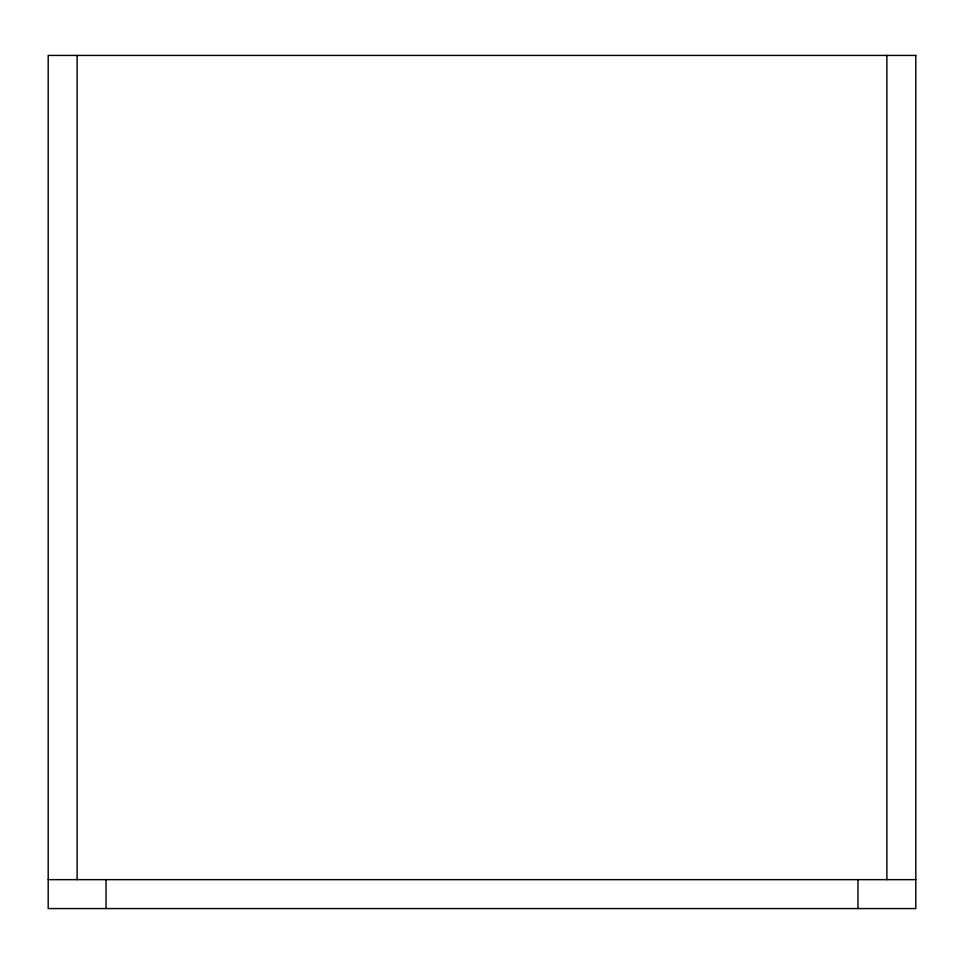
<?xml version="1.0" encoding="UTF-8"?>
<svg xmlns="http://www.w3.org/2000/svg" width="964" height="964" viewBox="0 0 964 964"><rect width="100%" height="100%" fill="white"/><g stroke="black" fill="none" stroke-linecap="round" stroke-linejoin="round"><path stroke-width="1.45" d="M48.2 879.65L915.8 879.65M886.88 55.43L886.88 879.65M857.96 879.65L857.96 908.57M106.04 879.65L106.04 908.57M77.12 55.43L77.12 879.65M915.8 55.43L48.2 55.43L48.2 908.57L915.8 908.57L915.8 55.43"/></g></svg>
